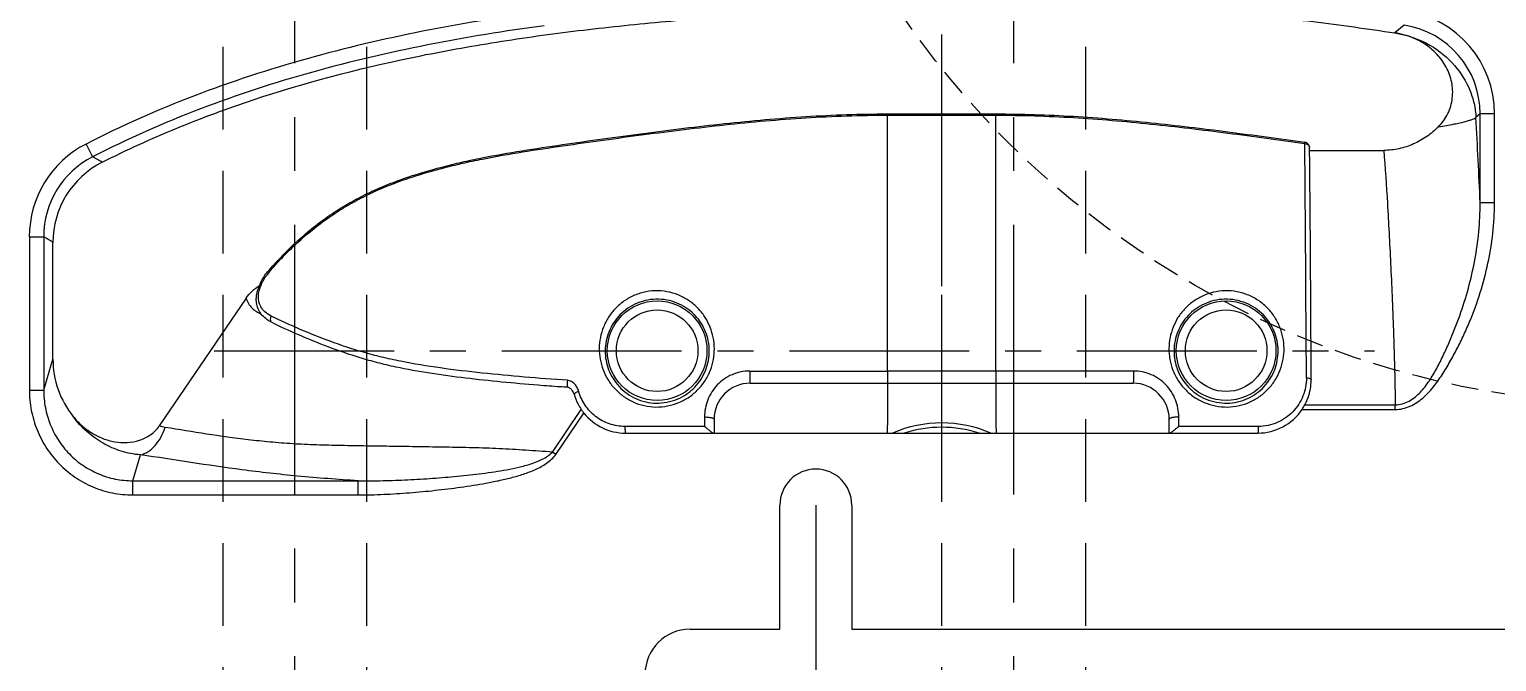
# Model space of a CAD drawing. Header units: millimetres. Extents: x 23075 to 24509, y -21593 to -20579.
# Drawn here: x 24142.3 to 24224, y -20931.2 to -20896 of the extents above; entities that cross this region are included whole.
import ezdxf

# ---------------------------------------------------------------- set-up
doc = ezdxf.new("R2010")
doc.units = ezdxf.units.MM
doc.header["$LTSCALE"] = 8
doc.linetypes.add('CENTER', pattern=[2, 1.25, -0.25, 0.25, -0.25])
doc.linetypes.add('HIDDEN', pattern=[0.375, 0.25, -0.125])
for name, color, linetype in [('Cav-cor', 30, 'Continuous'), ('CL', 1, 'Continuous'), ('WT', 4, 'Continuous')]:
    doc.layers.add(name, color=color, linetype=linetype)

msp = doc.modelspace()

# ---------------------------------------------------------------- linework, layer by layer
at = {"color": 8, "linetype": 'HIDDEN', "ltscale": 0.75}
msp.add_circle((24232.076, -20866.885), 50, dxfattribs=at)
at = {"layer": 'Cav-cor', "color": 241}
for p, q in [((24218.812, -20895.77), (24218.287, -20896.208)), ((24190.062, -20915.028), (24190.061, -20900.711)), ((24190.061, -20900.711), (24196.091, -20900.711)), ((24190.061, -20900.782), (24196.091, -20900.782)), ((24196.091, -20915.028), (24196.091, -20900.711)), ((24223.036, -20900.703), (24222.803, -20900.904)), ((24223.835, -20900.703), (24223.036, -20900.703)), ((24223.036, -20905.666), (24223.036, -20900.703)), ((24223.835, -20905.666), (24223.835, -20900.703)), ((24145.47, -20902.387), (24145.834, -20903.098)), ((24213.547, -20902.74), (24213.547, -20902.6)), ((24213.547, -20902.74), (24217.674, -20902.74)), ((24223.835, -20905.666), (24223.036, -20905.666)), ((24142.317, -20907.543), (24142.317, -20916.072)), ((24142.317, -20907.543), (24143.116, -20907.543)), ((24143.116, -20907.543), (24143.116, -20916.072)), ((24143.629, -20914.347), (24143.629, -20907.858)), ((24155.728, -20909.428), (24155.672, -20909.379)), ((24154.38, -20910.956), (24149.547, -20918.073)), ((24143.116, -20916.072), (24143.629, -20914.347)), ((24196.091, -20915.028), (24190.062, -20915.028)), ((24190.062, -20915.028), (24190.062, -20915.694)), ((24182.423, -20915.694), (24203.729, -20915.694)), ((24142.317, -20916.072), (24143.116, -20916.072)), ((24171.417, -20919.523), (24173.023, -20917.158)), ((24171.61, -20919.654), (24173.169, -20917.357)), ((24213.128, -20917.161), (24218.314, -20917.158)), ((24213.287, -20916.897), (24218.314, -20916.894)), ((24218.314, -20917.158), (24218.314, -20916.894)), ((24179.884, -20917.573), (24179.884, -20918.103)), ((24180.413, -20917.704), (24180.413, -20918.472)), ((24205.739, -20918.472), (24205.739, -20917.704)), ((24206.268, -20918.103), (24206.269, -20917.573)), ((24175.489, -20918.469), (24210.664, -20918.469)), ((24148.072, -20921.12), (24148.5, -20919.68)), ((24171.61, -20919.654), (24171.417, -20919.523)), ((24148.072, -20921.908), (24148.072, -20921.12)), ((24148.072, -20921.12), (24160.616, -20921.12)), ((24160.616, -20921.908), (24160.616, -20921.12)), ((24148.072, -20921.908), (24160.616, -20921.908)), ((24184.076, -20929.385), (24184.076, -20922.473)), ((24186.076, -20922.473), (24186.076, -20940.58)), ((24188.076, -20922.473), (24188.076, -20929.385)), ((24179.076, -20929.385), (24184.076, -20929.385)), ((24188.076, -20929.385), (24229.076, -20929.385))]:
    msp.add_line(p, q, dxfattribs=at)
for centre, radius in [((24177.247, -20913.885), 2.772), ((24177.247, -20913.885), 2.27), ((24208.905, -20913.885), 2.772), ((24208.905, -20913.885), 2.27)]:
    msp.add_circle(centre, radius, dxfattribs=at)
for centre, radius, start, end in [((24218.046, -20900.701), 5.79, 359.97951, 81.16235), ((24218.048, -20900.699), 4.988, 359.95138, 81.19048), ((23894.399, -20919.395), 328.924, 2.39217, 3.2227), ((24148.108, -20907.543), 5.792, 117.10095, 180.00322), ((20704.638, -20933.192), 3508.778, 0.290674, 0.503486), ((24213.246, -20902.59), 0.301, 2.25481, 81.90084), ((24213.039, -20902.6), 0.508, 359.99959, 2.44383), ((23298.214, -20913.255), 915.394, 0.539293, 0.658195), ((24148.105, -20907.541), 4.989, 117.07809, 180.02608), ((24148.621, -20907.857), 4.992, 116.75271, 180.0083), ((24034.659, -21102.914), 228.662, 60.75411, 60.90892), ((22493.018, -20920.643), 1720.624, 0.389995, 0.532915), ((24038.227, -21079.061), 201.047, 58.38139, 58.55286), ((22540.884, -20920.577), 1672.758, 0.174131, 0.398865), ((24158.212, -20911.634), 3.32, 143.57867, 146.89799), ((24158.651, -20911.962), 3.868, 139.07167, 143.54176), ((24157.223, -20911.085), 2.188, 157.00714, 158.49819), ((24190.524, -18231.862), 2683.167, 269.826486, 269.99012), ((24182.423, -20917.704), 2.01, 90, 180), ((24203.729, -20917.704), 2.01, 0, 90), ((24210.665, -20915.502), 2.969, 350.09922, 359.97899), ((24210.673, -20915.502), 2.962, 359.97888, 0.17527), ((24172.191, -20916.419), 0.452, 20.63129, 25.65586), ((24172.195, -20916.417), 0.448, 15.58579, 20.63412), ((24175.492, -20915.498), 2.975, 195.57836, 207.21653), ((24210.662, -20915.501), 2.973, 332.00723, 338.00599), ((24210.667, -20915.503), 2.968, 336.35849, 337.99852), ((24210.658, -20915.5), 2.977, 338.01484, 347.78097), ((24210.662, -20915.502), 2.972, 347.79025, 350.0997), ((24175.498, -20915.496), 2.982, 207.21906, 213.88688), ((24175.42, -20915.548), 2.888, 213.88983, 217.04508), ((24175.43, -20915.54), 2.901, 217.04499, 217.7587), ((24175.421, -20915.548), 2.888, 217.75766, 218.78957), ((24175.489, -20915.493), 2.976, 218.79054, 270), ((24210.664, -20915.493), 2.976, 270, 325.89852), ((24210.733, -20915.54), 2.892, 325.89862, 326.18848), ((24210.726, -20915.535), 2.9, 326.18306, 332.00052), ((24193.076, -20924.84), 6.934, 66.7627, 113.23731), ((24193.076, -20924.959), 6.815, 72.18287, 107.81713), ((24186.076, -20922.473), 2, 0, 180), ((24179.076, -20931.885), 2.5, 90, 270)]:
    msp.add_arc(centre, radius, start, end, dxfattribs=at)
for points, knots in [([(24146.374, -20903.399), (24147.73, -20902.715), (24150.493, -20901.457), (24156.18, -20899.355), (24162.059, -20897.82), (24168.035, -20896.726), (24172.572, -20896.088), (24177.141, -20895.602), (24180.964, -20895.297), (24184.026, -20895.096), (24187.086, -20894.918), (24190.908, -20894.739), (24195.491, -20894.619), (24200.067, -20894.617), (24204.638, -20894.756), (24209.202, -20895.062), (24213.754, -20895.552), (24216.779, -20895.976), (24218.289, -20896.208)], [0, 0, 0, 0, 0.062299, 0.124308, 0.248372, 0.310736, 0.373347, 0.436159, 0.499077, 0.530536, 0.561971, 0.624739, 0.687373, 0.749894, 0.812349, 0.874814, 0.937368, 1, 1, 1, 1]), ([(24170.711, -20895.033), (24168.53, -20895.331), (24164.183, -20896.041), (24157.748, -20897.55), (24151.463, -20899.601), (24147.429, -20901.384), (24145.47, -20902.387)], [0, 0, 0, 0, 0.250038, 0.500054, 0.750042, 1, 1, 1, 1]), ([(24170.961, -20895.805), (24168.79, -20896.099), (24164.463, -20896.8), (24158.057, -20898.293), (24151.8, -20900.327), (24147.783, -20902.1), (24145.834, -20903.098)], [0, 0, 0, 0, 0.250038, 0.500055, 0.750043, 1, 1, 1, 1]), ([(24218.287, -20896.207), (24218.971, -20896.306), (24220.219, -20896.741), (24221.651, -20897.917), (24222.398, -20899.123), (24222.716, -20900.132), (24222.789, -20900.647), (24222.803, -20900.904)], [0, 0, 0, 0, 0.295134, 0.54929, 0.779047, 0.890022, 1, 1, 1, 1]), ([(24220.722, -20901.421), (24220.828, -20901.316), (24221.023, -20901.089), (24221.252, -20900.703), (24221.413, -20900.285), (24221.531, -20899.7), (24221.498, -20898.945), (24221.19, -20898.097), (24220.75, -20897.487), (24220.316, -20897.08), (24219.956, -20896.815), (24219.567, -20896.595), (24219.155, -20896.421), (24218.728, -20896.289), (24218.436, -20896.23), (24218.289, -20896.208)], [0, 0, 0, 0, 0.062569, 0.12517, 0.187755, 0.250343, 0.375104, 0.499898, 0.62473, 0.687278, 0.749821, 0.812363, 0.874912, 0.937457, 1, 1, 1, 1]), ([(24155.672, -20909.379), (24156.169, -20908.807), (24156.965, -20907.991), (24158.119, -20907.008), (24159.035, -20906.333), (24159.997, -20905.726), (24161, -20905.189), (24162.037, -20904.722), (24163.454, -20904.182), (24164.907, -20903.749), (24166.379, -20903.389), (24167.862, -20903.075), (24169.728, -20902.751), (24172.725, -20902.305), (24175.727, -20901.889), (24178.733, -20901.506), (24180.99, -20901.243), (24183.252, -20901.02), (24186.273, -20900.79), (24188.546, -20900.711), (24190.061, -20900.711)], [0, 0, 0, 0, 0.062487, 0.093744, 0.125002, 0.156262, 0.187521, 0.218778, 0.250036, 0.31253, 0.343781, 0.375032, 0.437529, 0.500027, 0.625023, 0.687521, 0.750019, 0.812517, 0.875015, 1, 1, 1, 1]), ([(24155.728, -20909.428), (24155.976, -20909.141), (24156.489, -20908.585), (24157.303, -20907.795), (24158.168, -20907.059), (24159.082, -20906.385), (24160.042, -20905.779), (24161.377, -20905.066), (24162.781, -20904.492), (24164.22, -20904.027), (24165.313, -20903.721), (24166.415, -20903.453), (24167.895, -20903.14), (24169.759, -20902.817), (24172.752, -20902.373), (24175.749, -20901.957), (24178.75, -20901.575), (24181.004, -20901.313), (24183.262, -20901.089), (24186.279, -20900.861), (24188.549, -20900.782), (24190.061, -20900.782)], [0, 0, 0, 0, 0.031249, 0.062498, 0.093748, 0.124996, 0.156244, 0.187491, 0.249962, 0.281213, 0.312465, 0.343717, 0.374969, 0.437471, 0.499975, 0.624982, 0.687487, 0.749991, 0.812496, 0.875001, 1, 1, 1, 1]), ([(24196.091, -20900.711), (24197.531, -20900.712), (24199.692, -20900.782), (24202.565, -20900.992), (24204.716, -20901.197), (24206.863, -20901.439), (24209.722, -20901.794), (24211.862, -20902.088), (24213.288, -20902.291)], [0, 0, 0, 0, 0.24998, 0.374984, 0.499987, 0.624991, 0.749994, 1, 1, 1, 1]), ([(24196.091, -20900.782), (24197.531, -20900.782), (24199.691, -20900.853), (24202.562, -20901.063), (24204.712, -20901.268), (24206.858, -20901.509), (24209.716, -20901.862), (24211.855, -20902.156), (24213.28, -20902.359)], [0, 0, 0, 0, 0.249998, 0.375007, 0.500008, 0.625014, 0.750013, 1, 1, 1, 1]), ([(24220.722, -20901.421), (24221.011, -20901.377), (24221.414, -20901.31), (24221.909, -20901.205), (24222.195, -20901.136), (24222.425, -20901.073), (24222.601, -20901.014), (24222.713, -20900.966), (24222.774, -20900.929), (24222.795, -20900.912), (24222.803, -20900.904)], [0, 0, 0, 0, 0.406085, 0.568283, 0.704393, 0.81503, 0.900758, 0.962219, 0.984002, 1, 1, 1, 1]), ([(24220.722, -20901.421), (24220.521, -20901.62), (24220.084, -20901.987), (24219.34, -20902.41), (24218.527, -20902.679), (24217.958, -20902.74), (24217.674, -20902.74)], [0, 0, 0, 0, 0.250049, 0.500081, 0.750052, 1, 1, 1, 1]), ([(24213.278, -20902.361), (24213.279, -20902.352), (24213.281, -20902.335), (24213.284, -20902.315), (24213.286, -20902.304), (24213.288, -20902.298), (24213.288, -20902.294), (24213.288, -20902.292), (24213.288, -20902.291)], [0, 0, 0, 0, 0.410807, 0.720628, 0.833978, 0.918444, 0.973603, 1, 1, 1, 1]), ([(24213.278, -20902.361), (24213.313, -20902.365), (24213.38, -20902.378), (24213.466, -20902.425), (24213.528, -20902.493), (24213.545, -20902.55), (24213.547, -20902.578)], [0, 0, 0, 0, 0.279188, 0.540399, 0.778135, 1, 1, 1, 1]), ([(24217.675, -20902.74), (24217.755, -20903.722), (24217.856, -20905.248), (24217.972, -20907.346), (24218.057, -20909.062), (24218.139, -20910.873), (24218.2, -20912.447), (24218.244, -20913.762), (24218.273, -20914.789), (24218.297, -20915.837), (24218.308, -20916.541), (24218.314, -20916.894)], [0, 0, 0, 0, 0.208727, 0.323777, 0.444784, 0.572442, 0.707591, 0.778195, 0.850929, 0.925243, 1, 1, 1, 1]), ([(24218.314, -20917.158), (24218.455, -20917.158), (24218.737, -20917.123), (24219.273, -20916.943), (24219.749, -20916.624), (24220.154, -20916.233), (24220.524, -20915.808), (24220.848, -20915.347), (24221.144, -20914.869), (24221.428, -20914.384), (24221.763, -20913.765), (24222.136, -20913.008), (24222.589, -20911.979), (24223.07, -20910.655), (24223.5, -20909.022), (24223.771, -20907.354), (24223.835, -20906.228), (24223.835, -20905.666)], [0, 0, 0, 0, 0.031285, 0.062618, 0.125027, 0.156322, 0.187587, 0.250079, 0.281335, 0.312586, 0.37508, 0.437575, 0.500073, 0.625042, 0.750018, 0.875005, 1, 1, 1, 1]), ([(24218.314, -20916.893), (24218.448, -20916.893), (24218.717, -20916.853), (24219.09, -20916.697), (24219.424, -20916.47), (24219.817, -20916.104), (24220.225, -20915.57), (24220.628, -20914.876), (24220.985, -20914.158), (24221.315, -20913.428), (24221.624, -20912.689), (24222, -20911.69), (24222.401, -20910.416), (24222.76, -20908.854), (24222.987, -20907.267), (24223.038, -20906.199), (24223.036, -20905.666)], [0, 0, 0, 0, 0.031337, 0.062713, 0.094059, 0.125378, 0.187936, 0.250476, 0.312995, 0.375489, 0.43797, 0.500445, 0.625353, 0.75024, 0.875121, 1, 1, 1, 1]), ([(24155.126, -20910.262), (24155.163, -20910.145), (24155.269, -20909.92), (24155.406, -20909.715), (24155.48, -20909.617)], [0, 0, 0, 0, 0.499749, 1, 1, 1, 1]), ([(24155.21, -20910.23), (24155.225, -20910.195), (24155.289, -20910.054), (24155.367, -20909.919), (24155.43, -20909.821)], [0, 0, 0, 0, 0.247002, 1, 1, 1, 1]), ([(24154.38, -20910.956), (24154.476, -20910.815), (24154.701, -20910.553), (24154.979, -20910.349), (24155.126, -20910.262)], [0, 0, 0, 0, 0.499966, 1, 1, 1, 1]), ([(24154.38, -20910.956), (24154.41, -20911.064), (24154.495, -20911.268), (24154.696, -20911.522), (24154.942, -20911.716), (24155.126, -20911.81), (24155.221, -20911.85)], [0, 0, 0, 0, 0.264352, 0.514361, 0.757703, 1, 1, 1, 1]), ([(24154.956, -20911.208), (24154.946, -20911.133), (24154.939, -20910.977), (24154.976, -20910.655), (24155.057, -20910.417), (24155.126, -20910.262)], [0, 0, 0, 0, 0.233874, 0.477769, 1, 1, 1, 1]), ([(24155.774, -20911.961), (24155.642, -20911.898), (24155.453, -20911.774), (24155.255, -20911.548), (24155.141, -20911.342), (24155.072, -20911.104), (24155.048, -20910.741), (24155.118, -20910.462), (24155.188, -20910.283)], [0, 0, 0, 0, 0.222445, 0.335403, 0.452303, 0.575937, 0.708587, 1, 1, 1, 1]), ([(24180.43, -20913.762), (24180.429, -20913.559), (24180.387, -20913.155), (24180.216, -20912.574), (24179.942, -20912.036), (24179.571, -20911.556), (24179.111, -20911.147), (24178.568, -20910.827), (24177.956, -20910.614), (24177.298, -20910.53), (24176.628, -20910.585), (24175.986, -20910.779), (24175.408, -20911.097), (24174.918, -20911.515), (24174.528, -20912.01), (24174.244, -20912.56), (24174.069, -20913.149), (24174.027, -20913.556), (24174.025, -20913.76)], [0, 0, 0, 0, 0.060595, 0.120451, 0.180001, 0.239836, 0.30058, 0.362824, 0.426941, 0.492819, 0.559679, 0.6263, 0.691648, 0.75531, 0.817467, 0.878606, 0.939294, 1, 1, 1, 1]), ([(24212.127, -20913.76), (24212.125, -20913.556), (24212.083, -20913.149), (24211.908, -20912.56), (24211.624, -20912.01), (24211.234, -20911.515), (24210.744, -20911.097), (24210.166, -20910.779), (24209.525, -20910.585), (24208.855, -20910.53), (24208.197, -20910.614), (24207.584, -20910.827), (24207.042, -20911.147), (24206.581, -20911.556), (24206.211, -20912.036), (24205.937, -20912.574), (24205.765, -20913.155), (24205.724, -20913.559), (24205.722, -20913.762)], [0, 0, 0, 0, 0.060713, 0.121413, 0.182558, 0.244717, 0.308371, 0.373692, 0.440279, 0.507113, 0.572986, 0.637114, 0.699371, 0.760124, 0.819968, 0.879528, 0.939398, 1, 1, 1, 1]), ([(24155.221, -20911.85), (24155.151, -20911.759), (24155.032, -20911.555), (24154.971, -20911.326), (24154.956, -20911.208)], [0, 0, 0, 0, 0.490538, 1, 1, 1, 1]), ([(24180.147, -20913.885), (24180.146, -20913.704), (24180.109, -20913.344), (24179.954, -20912.826), (24179.708, -20912.348), (24179.376, -20911.921), (24178.964, -20911.557), (24178.476, -20911.27), (24177.924, -20911.078), (24177.328, -20911), (24176.718, -20911.048), (24176.134, -20911.222), (24175.609, -20911.507), (24175.165, -20911.881), (24174.812, -20912.323), (24174.555, -20912.814), (24174.396, -20913.34), (24174.359, -20913.704), (24174.357, -20913.885)], [0, 0, 0, 0, 0.06021, 0.119564, 0.178579, 0.237933, 0.298345, 0.360504, 0.424875, 0.49137, 0.559087, 0.626541, 0.692461, 0.756357, 0.818454, 0.879335, 0.939664, 1, 1, 1, 1]), ([(24211.795, -20913.885), (24211.794, -20913.704), (24211.756, -20913.34), (24211.598, -20912.814), (24211.34, -20912.323), (24210.987, -20911.881), (24210.543, -20911.507), (24210.018, -20911.222), (24209.434, -20911.048), (24208.825, -20911), (24208.229, -20911.078), (24207.677, -20911.27), (24207.189, -20911.557), (24206.776, -20911.921), (24206.444, -20912.348), (24206.198, -20912.826), (24206.044, -20913.344), (24206.006, -20913.704), (24206.005, -20913.885)], [0, 0, 0, 0, 0.060343, 0.120684, 0.181571, 0.243671, 0.307559, 0.373452, 0.440869, 0.50856, 0.575052, 0.639434, 0.701606, 0.762027, 0.821391, 0.880415, 0.939784, 1, 1, 1, 1]), ([(24155.76, -20912.286), (24155.657, -20912.234), (24155.458, -20912.109), (24155.292, -20911.943), (24155.221, -20911.85)], [0, 0, 0, 0, 0.496911, 1, 1, 1, 1]), ([(24155.774, -20911.961), (24155.745, -20912.014), (24155.711, -20912.124), (24155.732, -20912.242), (24155.76, -20912.286)], [0, 0, 0, 0, 0.536902, 1, 1, 1, 1]), ([(24162.703, -20914.793), (24162.363, -20914.72), (24161.7, -20914.563), (24160.44, -20914.209), (24158.972, -20913.706), (24157.319, -20913.031), (24156.268, -20912.543), (24155.76, -20912.286)], [0, 0, 0, 0, 0.140739, 0.276115, 0.530717, 0.76915, 1, 1, 1, 1]), ([(24172.253, -20915.531), (24171.458, -20915.477), (24169.875, -20915.359), (24167.519, -20915.14), (24165.215, -20914.866), (24163.348, -20914.563), (24161.923, -20914.249), (24160.61, -20913.902), (24159.083, -20913.397), (24157.377, -20912.708), (24156.297, -20912.212), (24155.774, -20911.961)], [0, 0, 0, 0, 0.140761, 0.280288, 0.417642, 0.550512, 0.614055, 0.675149, 0.790184, 0.897681, 1, 1, 1, 1]), ([(24174.025, -20913.76), (24174.024, -20913.96), (24174.057, -20914.364), (24174.219, -20914.954), (24174.493, -20915.509), (24174.872, -20916.009), (24175.348, -20916.431), (24175.905, -20916.754), (24176.524, -20916.962), (24177.177, -20917.04), (24177.836, -20916.982), (24178.47, -20916.79), (24179.049, -20916.473), (24179.547, -20916.049), (24179.945, -20915.54), (24180.23, -20914.974), (24180.398, -20914.374), (24180.432, -20913.964), (24180.43, -20913.762)], [0, 0, 0, 0, 0.059291, 0.119174, 0.179785, 0.241221, 0.303514, 0.366652, 0.430554, 0.495053, 0.55992, 0.624867, 0.689572, 0.753709, 0.816978, 0.879158, 0.940162, 1, 1, 1, 1]), ([(24174.357, -20913.885), (24174.355, -20914.064), (24174.386, -20914.424), (24174.532, -20914.949), (24174.777, -20915.445), (24175.119, -20915.892), (24175.547, -20916.27), (24176.049, -20916.562), (24176.607, -20916.75), (24177.198, -20916.822), (24177.796, -20916.772), (24178.371, -20916.6), (24178.896, -20916.315), (24179.348, -20915.934), (24179.708, -20915.477), (24179.966, -20914.968), (24180.118, -20914.432), (24180.149, -20914.066), (24180.147, -20913.885)], [0, 0, 0, 0, 0.058676, 0.118045, 0.178275, 0.239485, 0.301714, 0.364954, 0.429117, 0.49401, 0.559358, 0.624812, 0.689975, 0.754447, 0.817865, 0.879973, 0.940676, 1, 1, 1, 1]), ([(24205.722, -20913.762), (24205.72, -20913.964), (24205.755, -20914.374), (24205.922, -20914.973), (24206.207, -20915.54), (24206.605, -20916.049), (24207.103, -20916.473), (24207.682, -20916.79), (24208.316, -20916.982), (24208.976, -20917.04), (24209.629, -20916.962), (24210.248, -20916.754), (24210.805, -20916.43), (24211.281, -20916.008), (24211.66, -20915.509), (24211.933, -20914.954), (24212.095, -20914.364), (24212.129, -20913.96), (24212.127, -20913.76)], [0, 0, 0, 0, 0.059828, 0.120826, 0.182998, 0.246258, 0.310394, 0.375122, 0.440104, 0.505001, 0.569511, 0.633404, 0.69653, 0.758812, 0.820239, 0.880842, 0.940718, 1, 1, 1, 1]), ([(24206.005, -20913.885), (24206.003, -20914.066), (24206.035, -20914.432), (24206.186, -20914.968), (24206.444, -20915.476), (24206.804, -20915.933), (24207.256, -20916.315), (24207.781, -20916.6), (24208.357, -20916.772), (24208.955, -20916.822), (24209.546, -20916.75), (24210.104, -20916.562), (24210.606, -20916.27), (24211.034, -20915.892), (24211.375, -20915.445), (24211.621, -20914.949), (24211.767, -20914.424), (24211.797, -20914.064), (24211.795, -20913.885)], [0, 0, 0, 0, 0.059315, 0.120011, 0.18211, 0.245521, 0.309991, 0.375176, 0.440667, 0.506046, 0.570949, 0.635103, 0.698331, 0.760549, 0.821749, 0.881971, 0.941333, 1, 1, 1, 1]), ([(24143.629, -20914.347), (24143.629, -20914.92), (24143.823, -20916.075), (24144.394, -20917.099), (24144.754, -20917.544)], [0, 0, 0, 0, 0.500017, 1, 1, 1, 1]), ([(24170.625, -20915.809), (24169.947, -20915.755), (24168.598, -20915.635), (24166.591, -20915.421), (24164.624, -20915.159), (24163.334, -20914.929), (24162.703, -20914.793)], [0, 0, 0, 0, 0.255115, 0.508343, 0.757727, 1, 1, 1, 1]), ([(24182.399, -20915.016), (24182.23, -20915.016), (24181.891, -20915.05), (24181.406, -20915.204), (24180.964, -20915.45), (24180.583, -20915.777), (24180.276, -20916.169), (24180.051, -20916.609), (24179.914, -20917.083), (24179.883, -20917.41), (24179.884, -20917.573)], [0, 0, 0, 0, 0.127458, 0.254678, 0.381098, 0.506415, 0.630654, 0.754069, 0.877057, 1, 1, 1, 1]), ([(24182.399, -20915.016), (24182.399, -20915.055), (24182.398, -20915.135), (24182.398, -20915.253), (24182.4, -20915.368), (24182.402, -20915.473), (24182.406, -20915.551), (24182.409, -20915.604), (24182.411, -20915.635), (24182.414, -20915.659), (24182.417, -20915.678), (24182.419, -20915.688), (24182.422, -20915.694), (24182.423, -20915.694)], [0, 0, 0, 0, 0.172608, 0.350321, 0.522547, 0.679599, 0.812349, 0.86718, 0.913212, 0.949849, 0.976554, 0.993099, 1, 1, 1, 1]), ([(24196.091, -20915.028), (24196.091, -20915.067), (24196.09, -20915.146), (24196.09, -20915.263), (24196.09, -20915.376), (24196.089, -20915.464), (24196.089, -20915.528), (24196.089, -20915.57), (24196.089, -20915.606), (24196.088, -20915.636), (24196.088, -20915.658), (24196.088, -20915.671), (24196.088, -20915.679), (24196.088, -20915.685), (24196.088, -20915.69), (24196.088, -20915.692), (24196.088, -20915.694), (24196.088, -20915.694)], [0, 0, 0, 0, 0.174811, 0.354011, 0.526793, 0.683716, 0.75349, 0.816071, 0.870565, 0.916274, 0.952514, 0.966894, 0.978728, 0.987985, 0.994635, 0.998649, 1, 1, 1, 1]), ([(24203.755, -20915.016), (24203.116, -20915.018), (24200.562, -20915.024), (24198.007, -20915.028), (24196.091, -20915.028)], [0, 0, 0, 0, 0.249873, 1, 1, 1, 1]), ([(24203.755, -20915.016), (24203.755, -20915.055), (24203.756, -20915.135), (24203.755, -20915.253), (24203.754, -20915.368), (24203.751, -20915.473), (24203.747, -20915.551), (24203.744, -20915.604), (24203.741, -20915.635), (24203.739, -20915.659), (24203.736, -20915.678), (24203.733, -20915.688), (24203.731, -20915.694), (24203.729, -20915.694)], [0, 0, 0, 0, 0.172569, 0.350241, 0.52243, 0.679451, 0.812183, 0.867009, 0.913042, 0.949688, 0.976411, 0.992995, 1, 1, 1, 1]), ([(24206.269, -20917.573), (24206.269, -20917.41), (24206.238, -20917.083), (24206.101, -20916.61), (24205.876, -20916.169), (24205.569, -20915.778), (24205.189, -20915.451), (24204.747, -20915.204), (24204.262, -20915.05), (24203.924, -20915.016), (24203.755, -20915.016)], [0, 0, 0, 0, 0.122944, 0.245933, 0.369349, 0.493587, 0.618903, 0.745322, 0.872541, 1, 1, 1, 1]), ([(24172.26, -20915.92), (24172.123, -20915.913), (24171.578, -20915.883), (24171.033, -20915.842), (24170.625, -20915.809)], [0, 0, 0, 0, 0.249659, 1, 1, 1, 1]), ([(24172.253, -20915.531), (24172.248, -20915.571), (24172.241, -20915.65), (24172.239, -20915.761), (24172.242, -20915.843), (24172.251, -20915.894), (24172.256, -20915.913), (24172.26, -20915.92)], [0, 0, 0, 0, 0.309635, 0.609161, 0.851279, 0.938841, 1, 1, 1, 1]), ([(24172.885, -20916.146), (24172.864, -20916.072), (24172.805, -20915.928), (24172.671, -20915.737), (24172.487, -20915.587), (24172.332, -20915.536), (24172.253, -20915.531)], [0, 0, 0, 0, 0.247669, 0.495364, 0.745247, 1, 1, 1, 1]), ([(24190.062, -20915.694), (24190.062, -20916.154), (24190.063, -20917.081), (24190.055, -20918.007), (24190.05, -20918.474)], [0, 0, 0, 0, 0.496503, 1, 1, 1, 1]), ([(24196.091, -20915.694), (24196.091, -20916.154), (24196.089, -20917.081), (24196.098, -20918.007), (24196.102, -20918.474)], [0, 0, 0, 0, 0.496503, 1, 1, 1, 1]), ([(24213.37, -20915.391), (24213.371, -20915.563), (24213.34, -20915.909), (24213.196, -20916.41), (24212.957, -20916.877), (24212.631, -20917.293), (24212.225, -20917.639), (24211.755, -20917.9), (24211.238, -20918.063), (24210.876, -20918.1), (24210.695, -20918.1)], [0, 0, 0, 0, 0.122162, 0.244746, 0.368017, 0.492195, 0.617435, 0.743832, 0.871388, 1, 1, 1, 1]), ([(24213.37, -20915.391), (24213.405, -20915.392), (24213.469, -20915.399), (24213.543, -20915.416), (24213.59, -20915.438), (24213.619, -20915.456), (24213.635, -20915.478), (24213.635, -20915.492)], [0, 0, 0, 0, 0.348994, 0.645068, 0.764144, 0.861678, 1, 1, 1, 1]), ([(24142.317, -20916.072), (24142.317, -20916.451), (24142.389, -20917.21), (24142.713, -20918.306), (24143.241, -20919.32), (24143.956, -20920.212), (24144.833, -20920.947), (24145.838, -20921.495), (24146.932, -20921.832), (24147.693, -20921.908), (24148.072, -20921.908)], [0, 0, 0, 0, 0.12489, 0.249798, 0.37473, 0.499693, 0.624694, 0.749728, 0.87487, 1, 1, 1, 1]), ([(24143.116, -20916.072), (24143.115, -20916.399), (24143.176, -20917.055), (24143.453, -20918.002), (24143.905, -20918.879), (24144.52, -20919.652), (24145.276, -20920.289), (24146.143, -20920.764), (24147.087, -20921.056), (24147.745, -20921.121), (24148.072, -20921.12)], [0, 0, 0, 0, 0.124865, 0.249755, 0.374678, 0.499639, 0.624648, 0.749695, 0.874854, 1, 1, 1, 1]), ([(24172.531, -20916.109), (24172.498, -20916.063), (24172.423, -20915.979), (24172.316, -20915.922), (24172.26, -20915.92)], [0, 0, 0, 0, 0.50199, 1, 1, 1, 1]), ([(24172.643, -20916.28), (24172.642, -20916.282), (24172.637, -20916.289), (24172.634, -20916.296), (24172.633, -20916.301)], [0, 0, 0, 0, 0.273612, 1, 1, 1, 1]), ([(24172.885, -20916.146), (24172.832, -20916.161), (24172.76, -20916.189), (24172.681, -20916.24), (24172.652, -20916.266), (24172.643, -20916.28)], [0, 0, 0, 0, 0.585875, 0.82162, 1, 1, 1, 1]), ([(24175.457, -20918.1), (24175.164, -20918.1), (24174.575, -20918.002), (24173.798, -20917.581), (24173.203, -20916.943), (24172.961, -20916.417), (24172.885, -20916.146)], [0, 0, 0, 0, 0.255263, 0.506911, 0.754926, 1, 1, 1, 1]), ([(24144.754, -20917.544), (24144.9, -20917.723), (24145.219, -20918.059), (24145.775, -20918.477), (24146.396, -20918.789), (24147.067, -20918.976), (24147.762, -20919.018), (24148.45, -20918.896), (24149.081, -20918.593), (24149.418, -20918.263), (24149.547, -20918.073)], [0, 0, 0, 0, 0.125102, 0.250246, 0.375336, 0.500412, 0.625453, 0.750438, 0.875302, 1, 1, 1, 1]), ([(24148.5, -20919.68), (24148.137, -20919.653), (24147.412, -20919.512), (24146.396, -20919.064), (24145.487, -20918.406), (24144.979, -20917.848), (24144.755, -20917.545)], [0, 0, 0, 0, 0.246568, 0.494109, 0.744798, 1, 1, 1, 1]), ([(24148.5, -20919.68), (24148.646, -20919.649), (24148.943, -20919.518), (24149.326, -20919.178), (24149.65, -20918.712), (24149.809, -20918.347), (24149.876, -20918.152)], [0, 0, 0, 0, 0.208607, 0.444766, 0.710381, 1, 1, 1, 1]), ([(24149.876, -20918.152), (24149.82, -20918.143), (24149.71, -20918.12), (24149.601, -20918.09), (24149.547, -20918.073)], [0, 0, 0, 0, 0.501462, 1, 1, 1, 1]), ([(24171.417, -20919.523), (24171.172, -20919.511), (24170.681, -20919.478), (24169.943, -20919.422), (24169.203, -20919.374), (24168.212, -20919.323), (24166.972, -20919.286), (24165.488, -20919.256), (24164.011, -20919.231), (24162.548, -20919.209), (24161.103, -20919.188), (24159.916, -20919.167), (24158.983, -20919.148), (24158.082, -20919.125), (24156.991, -20919.074), (24155.724, -20918.974), (24154.124, -20918.804), (24152.179, -20918.531), (24150.642, -20918.279), (24149.876, -20918.152)], [0, 0, 0, 0, 0.034116, 0.068335, 0.102685, 0.137116, 0.206046, 0.274815, 0.343212, 0.411033, 0.477993, 0.543682, 0.57588, 0.607516, 0.668802, 0.727462, 0.783845, 0.892249, 1, 1, 1, 1]), ([(24175.457, -20918.1), (24175.456, -20918.144), (24175.456, -20918.208), (24175.459, -20918.29), (24175.462, -20918.346), (24175.466, -20918.394), (24175.471, -20918.432), (24175.477, -20918.457), (24175.482, -20918.471), (24175.486, -20918.473)], [0, 0, 0, 0, 0.344191, 0.509934, 0.660841, 0.790144, 0.892287, 0.962686, 1, 1, 1, 1]), ([(24179.884, -20918.103), (24179.515, -20918.103), (24178.039, -20918.101), (24176.564, -20918.1), (24175.457, -20918.1)], [0, 0, 0, 0, 0.250364, 1, 1, 1, 1]), ([(24179.884, -20917.573), (24179.95, -20917.572), (24180.048, -20917.575), (24180.172, -20917.591), (24180.252, -20917.606), (24180.319, -20917.626), (24180.375, -20917.65), (24180.413, -20917.682), (24180.413, -20917.704)], [0, 0, 0, 0, 0.354664, 0.517937, 0.663382, 0.786141, 0.883019, 1, 1, 1, 1]), ([(24179.884, -20918.103), (24179.93, -20918.138), (24180.02, -20918.208), (24180.131, -20918.298), (24180.216, -20918.366), (24180.274, -20918.412), (24180.324, -20918.448), (24180.356, -20918.468), (24180.371, -20918.474)], [0, 0, 0, 0, 0.282318, 0.562433, 0.695346, 0.817708, 0.922457, 1, 1, 1, 1]), ([(24206.269, -20917.573), (24206.202, -20917.572), (24206.104, -20917.575), (24205.98, -20917.591), (24205.9, -20917.606), (24205.833, -20917.626), (24205.777, -20917.65), (24205.739, -20917.682), (24205.739, -20917.704)], [0, 0, 0, 0, 0.354662, 0.517935, 0.663381, 0.78614, 0.883019, 1, 1, 1, 1]), ([(24205.812, -20918.458), (24205.828, -20918.448), (24205.86, -20918.426), (24205.93, -20918.372), (24206.026, -20918.294), (24206.144, -20918.198), (24206.227, -20918.134), (24206.268, -20918.103)], [0, 0, 0, 0, 0.094, 0.205992, 0.459541, 0.729552, 1, 1, 1, 1]), ([(24210.695, -20918.1), (24210.327, -20918.1), (24208.851, -20918.101), (24207.375, -20918.102), (24206.268, -20918.103)], [0, 0, 0, 0, 0.249575, 1, 1, 1, 1]), ([(24210.695, -20918.1), (24210.696, -20918.144), (24210.696, -20918.208), (24210.694, -20918.29), (24210.69, -20918.346), (24210.686, -20918.394), (24210.681, -20918.432), (24210.675, -20918.457), (24210.67, -20918.471), (24210.667, -20918.473)], [0, 0, 0, 0, 0.344092, 0.509798, 0.660687, 0.789992, 0.892163, 0.962616, 1, 1, 1, 1]), ([(24160.616, -20921.12), (24159.489, -20921.05), (24157.327, -20920.891), (24154.22, -20920.536), (24151.313, -20920.106), (24149.434, -20919.813), (24148.5, -20919.68)], [0, 0, 0, 0, 0.277638, 0.532633, 0.768299, 1, 1, 1, 1]), ([(24160.616, -20921.12), (24161.076, -20921.127), (24161.997, -20921.121), (24163.377, -20921.071), (24164.757, -20920.987), (24166.134, -20920.872), (24167.279, -20920.748), (24168.193, -20920.624), (24168.875, -20920.512), (24169.552, -20920.373), (24170.22, -20920.192), (24170.76, -20919.986), (24171.161, -20919.758), (24171.342, -20919.61), (24171.417, -20919.523)], [0, 0, 0, 0, 0.12487, 0.249806, 0.374792, 0.499816, 0.624865, 0.687398, 0.749931, 0.81246, 0.874981, 0.937473, 0.968737, 1, 1, 1, 1]), ([(24160.616, -20921.908), (24161.093, -20921.908), (24162.045, -20921.884), (24163.472, -20921.795), (24164.895, -20921.66), (24166.313, -20921.485), (24167.491, -20921.301), (24168.426, -20921.12), (24169.122, -20920.959), (24169.809, -20920.76), (24170.367, -20920.549), (24170.795, -20920.338), (24171.201, -20920.092), (24171.476, -20919.85), (24171.61, -20919.654)], [0, 0, 0, 0, 0.125034, 0.250066, 0.375099, 0.50013, 0.625159, 0.687676, 0.750192, 0.812705, 0.875209, 0.906472, 0.937735, 1, 1, 1, 1])]:
    msp.add_open_spline(points, degree=3, knots=knots, dxfattribs=at)
for points in [[(24155.48, -20909.617), (24155.541, -20909.535), (24155.605, -20909.456), (24155.672, -20909.379)], [(24172.598, -20916.223), (24172.579, -20916.183), (24172.557, -20916.145), (24172.531, -20916.109)]]:
    msp.add_open_spline(points, degree=3, dxfattribs=at)
at = {"layer": 'CL', "color": 6, "linetype": 'CENTER'}
for p, q in [((24193.076, -20896.299), (24193.076, -20922.857)), ((24152.606, -20913.885), (24217.168, -20913.885))]:
    msp.add_line(p, q, dxfattribs=at)
at = {"layer": 'WT', "color": 125, "linetype": 'CENTER', "ltscale": 1.5}
for p, q in [((24157.076, -20666.885), (24157.076, -21066.885)), ((24197.076, -20666.885), (24197.076, -21066.885))]:
    msp.add_line(p, q, dxfattribs=at)
at = {"layer": 'WT', "color": 125, "linetype": 'HIDDEN', "ltscale": 2.3}
for p, q in [((24153.076, -20696.885), (24153.076, -21036.885)), ((24161.076, -20696.885), (24161.076, -21036.885)), ((24193.076, -20696.885), (24193.076, -21036.885)), ((24201.076, -20696.885), (24201.076, -21036.885))]:
    msp.add_line(p, q, dxfattribs=at)

doc.saveas('drawing.dxf')
